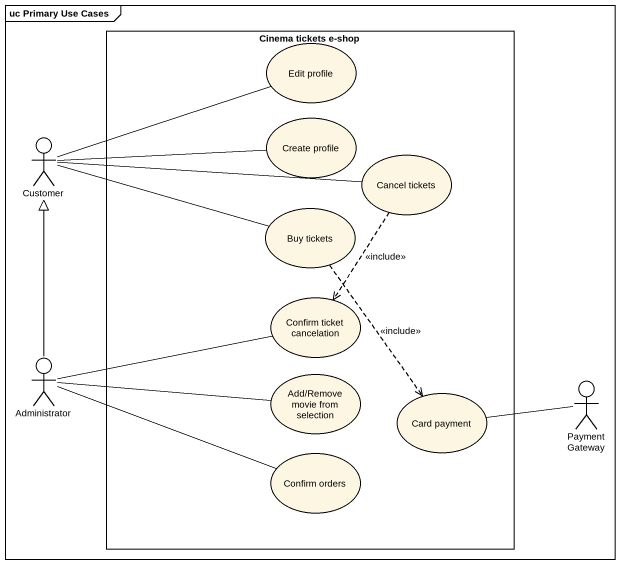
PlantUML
@startuml
mainframe uc Primary Use Cases
rectangle "Cinema tickets e-shop" as Cinema_tickets_e_shop {
  usecase "Edit profile" as Edit_profile
  usecase "Create profile" as Create_profile
  usecase "Cancel tickets" as Cancel_tickets
  usecase "Buy tickets" as Buy_tickets
  usecase "Confirm ticket cancelation" as Confirm_ticket_cancelation
  usecase "Add/Remove movie from selection" as Add_Remove_movie_from
  usecase "Card payment" as Card_payment
  usecase "Confirm orders" as Confirm_orders
}
actor Customer
actor Administrator
actor "Payment Gateway" as Payment_Gateway
Customer -right- Edit_profile
Customer -right- Create_profile
Customer -right- Cancel_tickets
Customer -right- Buy_tickets
Cancel_tickets ..> Confirm_ticket_cancelation : <<include>>
Buy_tickets ..> Card_payment : <<include>>
Administrator -up-|> Customer
Administrator -right- Confirm_ticket_cancelation
Administrator -right- Add_Remove_movie_from
Administrator -right- Confirm_orders
Payment_Gateway -left- Card_payment
@enduml
